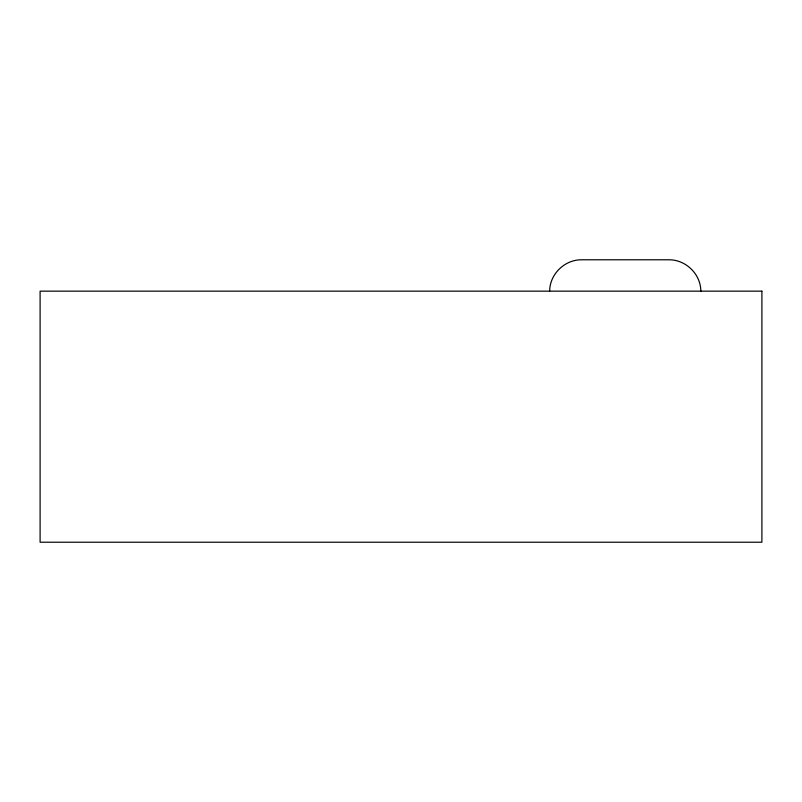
<?xml version="1.0" encoding="UTF-8"?>
<svg xmlns="http://www.w3.org/2000/svg" width="802" height="802" viewBox="0 0 802 802"><rect width="100%" height="100%" fill="white"/><g stroke="black" fill="none" stroke-linecap="round" stroke-linejoin="round"><path stroke-width="1.2" d="M549.661 291.156C549.721 274.244 564.458 259.808 581.32 259.778L669.189 259.778C686.041 259.808 700.778 274.244 700.838 291.156M761.9 291.156L40.1 291.156L40.1 542.222L761.9 542.222L761.9 291.156"/></g></svg>
